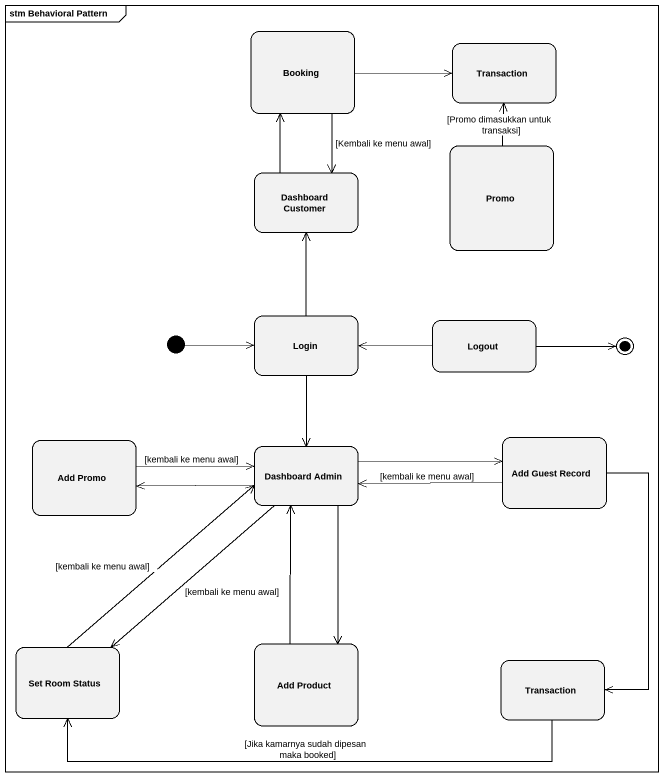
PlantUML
@startuml
mainframe stm Behavioral Pattern
hide empty description
state Booking
state Transaction
state Promo
state "Dashboard Customer" as Dashboard_Customer
state Login
state Logout
state "Add Promo" as Add_Promo
state "Add Guest Record" as Add_Guest_Record
state "Dashboard Admin" as Dashboard_Admin
state "Set Room Status" as Set_Room_Status
state "Add Product" as Add_Product
state "Transaction" as Transaction_2
[*] -right-> Login
Booking -right-> Transaction
Booking --> Dashboard_Customer : [Kembali ke menu awal]
Promo -up-> Transaction : [Promo dimasukkan untuk transaksi]
Dashboard_Customer -up-> Booking
Login -up-> Dashboard_Customer
Login --> Dashboard_Admin
Logout -left-> Login
Add_Promo -right-> Dashboard_Admin : [kembali ke menu awal]
Add_Guest_Record -left-> Dashboard_Admin : [kembali ke menu awal]
Add_Guest_Record --> Transaction_2
Dashboard_Admin -left-> Add_Promo
Dashboard_Admin -right-> Add_Guest_Record
Dashboard_Admin --> Set_Room_Status
Dashboard_Admin --> Add_Product
Set_Room_Status -up-> Dashboard_Admin : [kembali ke menu awal]
Add_Product -up-> Dashboard_Admin : [kembali ke menu awal]
Transaction_2 -left-> Set_Room_Status : [Jika kamarnya sudah dipesan maka booked]
Logout -right-> [*]
@enduml
